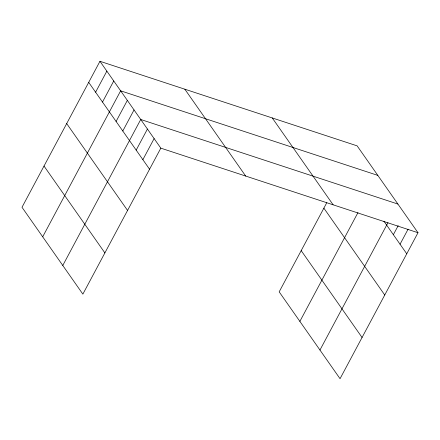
<?xml version="1.0" encoding="UTF-8"?>
<svg xmlns="http://www.w3.org/2000/svg" width="440" height="440" viewBox="0 0 440 440"><rect width="100%" height="100%" fill="white"/><g stroke="black" fill="none" stroke-linecap="round" stroke-linejoin="round"><path stroke-width="0.66" d="M99.951 61.292L22 207.279L82.868 294.135L160.82 148.148L99.951 61.292L357.132 145.865L418 232.722L340.048 378.708L279.18 291.852L326.744 202.774M95.601 92.202L106.849 71.132M102.498 102.047L113.746 80.977M42.697 236.808L120.643 90.822L377.828 175.395M116.094 121.446L127.342 100.375M122.788 130.999L134.035 109.934M62.783 265.474L140.729 119.488L397.914 204.061M136.18 150.106L147.428 129.041M142.874 159.66L154.121 138.595M299.877 321.382L357.968 212.591M319.963 350.048L387.948 222.717M393.36 234.68L398.184 225.654M400.054 244.233L408.089 229.191M160.82 148.148L418 232.722M383.906 221.194L406.752 253.792M272.261 117.953L333.13 204.815M323.873 208.153L384.742 295.014M301.191 250.624L362.06 337.486M184.822 89.199L245.691 176.061M88.699 82.357L149.567 169.219M66.688 123.58L127.556 210.441M44.011 166.051L104.88 252.912"/></g></svg>
